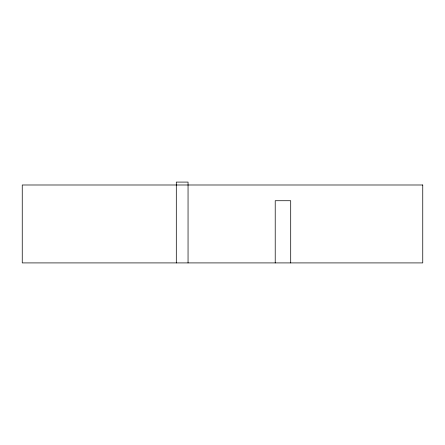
<?xml version="1.0" encoding="UTF-8"?>
<svg xmlns="http://www.w3.org/2000/svg" width="445" height="445" viewBox="0 0 445 445"><rect width="100%" height="100%" fill="white"/><g stroke="black" fill="none" stroke-linecap="round" stroke-linejoin="round"><path stroke-width="0.67" d="M290.702 262.912L290.702 200.723L275.216 200.723L275.216 262.912M188.051 262.912L188.051 182.088L176.303 182.088L176.303 262.912M422.75 184.992L22.25 184.992L22.25 262.912L422.75 262.912L422.75 184.992"/></g></svg>
